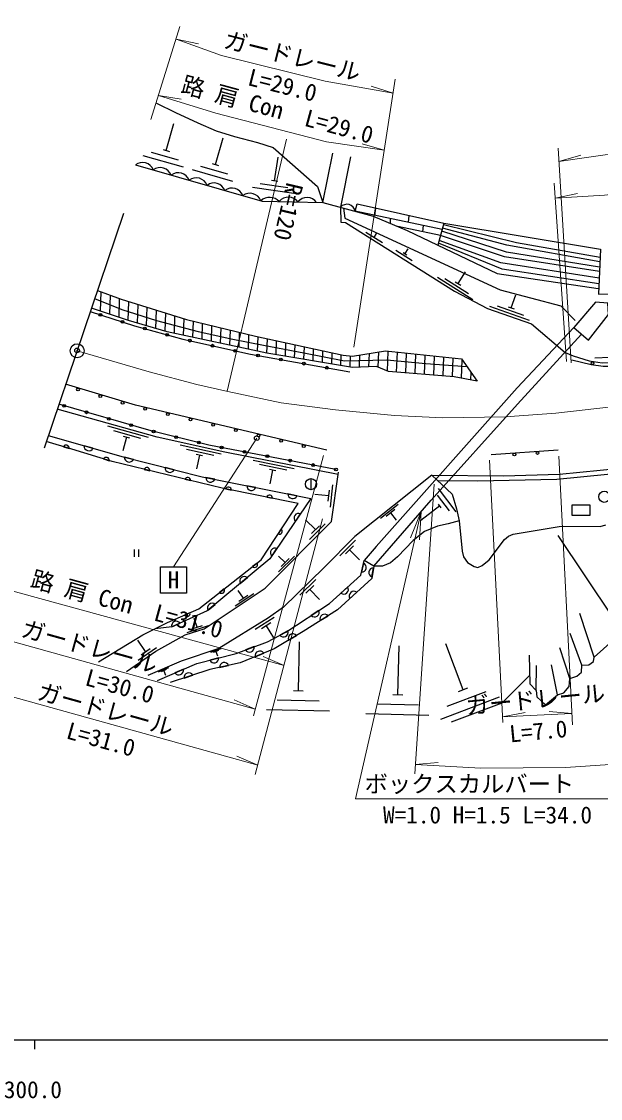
# Model space of a CAD drawing. Units: millimetres, scale not verified. Extents: x 40000 to 680000, y 20000 to 380000.
# Drawn here: x 366626 to 428793, y 198715 to 314361 of the extents above; entities that cross this region are included whole.
import ezdxf
from ezdxf.enums import TextEntityAlignment as Align

# ---------------------------------------------------------------- set-up
doc = ezdxf.new("R2010")
doc.units = ezdxf.units.MM
doc.header["$LTSCALE"] = 1000
doc.header["$PDMODE"] = 32
doc.header["$PDSIZE"] = 500
doc.linetypes.add('CHAIN', pattern=[18.5, 12, -1.5, 3.5, -1.5])
for name, color, linetype, lineweight in [('M-BGD', 7, 'Continuous', 25), ('M-BGD-EXST', 7, 'Continuous', 25), ('M-BMK', 2, 'CHAIN', 13), ('M-BMK-OTRS', 5, 'Continuous', 25), ('M-BMK-SRVR', 3, 'Continuous', 25), ('M-STR-HTXT', 7, 'Continuous', 13), ('M-TTL-BAND', 7, 'Continuous', 25)]:
    doc.layers.add(name, color=color, linetype=linetype, lineweight=lineweight)
doc.layers.add('M-OTRS', color=6, linetype='Continuous')
doc.styles.add('ＭＳ ゴシック', font='')
doc.styles.get('ＭＳ ゴシック').set_extended_font_data('MS Gothic')

# ---------------------------------------------------------------- blocks, each defined once
blk = doc.blocks.new('open_arrow')
at = {"color": 0, "linetype": 'Continuous', "lineweight": -2}
blk.add_lwpolyline([(7.5, 1.25), (0, 0), (7.5, -1.25)], dxfattribs=at)

msp = doc.modelspace()

# ---------------------------------------------------------------- hatches: boundary and pattern name
at = {"layer": 'M-BGD'}
h = msp.add_hatch(dxfattribs=at)
h.set_pattern_fill('USER', color=256, style=0, pattern_type=2)
h.set_pattern_definition([(88, (0, -0), (-999.3908, 34.8995), [])])
h.paths.add_polyline_path([(414454, 277307), (415571, 275758), (413069, 276210), (406017, 276782), (404746, 277332), (402165, 277212), (392959, 278759), (382261, 281032), (378124, 282241), (374129, 283594), (374471, 284604), (374773, 285495), (377321, 284537), (384343, 282382), (391753, 280572), (401168, 278523), (402168, 278428), (405694, 279000), (413855, 278139)])

# ---------------------------------------------------------------- linework, layer by layer
for p, q in [((382161, 300515), (382986, 303399)), ((387449, 299003), (388274, 301887)), ((379668, 299980), (383995, 298742)), ((380554, 300351), (383439, 299526)), ((381825, 300611), (382498, 300419)), ((393799, 297267), (394172, 299789)), ((398975, 294930), (400047, 300236)), ((384956, 298468), (389283, 297230)), ((385842, 298838), (388727, 298013)), ((387113, 299099), (387786, 298906)), ((393453, 297318), (394146, 297216)), ((391425, 296586), (395876, 295929)), ((392241, 296981), (395209, 296543)), ((411800, 292031), (402464, 293986)), ((404570, 293545), (404657, 294336)), ((406214, 293201), (406207, 292699)), ((408186, 292788), (408234, 293543)), ((403604, 291740), (405381, 290620)), ((404492, 291180), (404747, 291584)), ((411617, 291381), (407031, 292351)), ((409716, 291783), (409778, 292454)), ((406804, 289822), (408581, 288702)), ((407597, 289571), (408012, 289309)), ((407805, 289440), (408134, 289962)), ((411278, 286918), (415084, 284518)), ((413501, 286226), (414301, 287495)), ((412072, 286772), (414610, 285172)), ((413205, 286412), (413797, 286039)), ((419212, 283612), (419708, 285027)), ((416890, 283790), (421137, 282301)), ((417697, 283825), (420528, 282832)), ((418882, 283728), (419542, 283496)), ((428192, 278261), (432688, 278442)), ((380242, 269683), (375909, 270900)), ((379438, 269597), (376550, 270408)), ((377913, 269714), (377508, 268269)), ((378250, 269619), (377576, 269808)), ((371131, 268706), (371731, 268529)), ((374297, 268537), (373344, 268807)), ((388057, 267904), (383663, 268875)), ((387260, 267773), (384331, 268421)), ((424241, 268324), (417043, 267849)), ((375434, 267389), (376032, 267204)), ((378635, 267340), (377674, 267583)), ((386073, 267728), (385389, 267880)), ((385731, 267804), (385407, 266339)), ((395911, 266345), (391496, 267217)), ((379791, 266271), (380400, 266124)), ((382998, 266238), (382037, 266481)), ((395117, 266196), (392174, 266778)), ((393930, 266125), (393244, 266260)), ((393587, 266193), (393296, 264721)), ((384165, 265212), (384773, 265064)), ((387376, 265203), (386405, 265397)), ((397705, 265282), (397705, 264082)), ((388542, 264167), (389155, 264046)), ((391789, 264321), (390817, 264515)), ((399565, 262838), (399684, 264032)), ((399804, 262211), (400041, 264599)), ((413306, 261715), (411385, 264212)), ((392956, 263292), (393569, 263170)), ((396201, 263438), (395230, 263633)), ((399624, 263435), (398132, 263583)), ((412582, 261820), (411301, 263485)), ((411687, 262147), (411388, 262535)), ((396029, 260684), (396587, 261502)), ((407054, 262508), (405181, 261008)), ((406711, 261977), (405774, 261227)), ((406243, 261602), (406868, 260822)), ((411537, 262341), (409516, 260786)), ((398184, 259798), (397122, 260856)), ((397550, 258736), (399244, 260436)), ((397761, 259373), (398608, 260223)), ((394521, 259855), (394178, 259332)), ((430137, 250401), (424267, 259166)), ((402478, 258682), (400794, 256973)), ((402271, 258045), (401429, 257190)), ((378723, 257660), (378723, 256877)), ((379190, 257660), (379190, 256877)), ((393495, 256965), (394053, 257783)), ((394938, 256257), (394229, 256962)), ((394232, 255265), (395926, 256965)), ((401850, 257617), (402918, 256564)), ((391926, 256210), (391434, 255823)), ((394514, 255832), (395361, 256682)), ((403345, 256191), (403123, 255225)), ((404256, 254724), (404418, 255701)), ((390111, 254018), (390873, 254652)), ((398235, 254430), (396508, 252764)), ((388389, 253428), (387897, 253042)), ((390445, 252442), (389888, 253273)), ((398012, 253798), (397148, 252965)), ((397580, 253381), (398622, 252302)), ((401652, 253648), (400919, 252981)), ((389560, 251608), (391553, 252944)), ((389947, 252108), (390944, 252776)), ((401885, 252410), (402615, 253080)), ((386650, 251142), (387412, 251776)), ((398563, 251126), (397733, 250584)), ((384714, 250876), (384141, 250626)), ((385481, 249318), (385175, 250270)), ((393757, 250350), (391716, 249088)), ((398696, 250024), (399536, 250549)), ((382751, 249347), (383654, 249756)), ((384400, 248760), (386685, 249494)), ((384910, 249134), (386052, 249501)), ((393404, 249779), (392384, 249148)), ((392894, 249464), (393683, 248188)), ((395226, 248918), (394349, 248456)), ((379953, 246701), (379101, 247936)), ((395291, 247924), (396138, 248438)), ((396359, 242507), (396486, 247756)), ((414051, 242612), (412187, 247520)), ((426806, 245238), (425554, 248635)), ((379135, 245773), (381111, 247135)), ((379459, 246360), (380447, 247042)), ((388038, 246995), (386900, 246615)), ((387785, 246805), (387216, 246615)), ((387500, 246710), (387658, 246236)), ((391607, 247232), (390678, 246886)), ((391716, 246157), (392633, 246532)), ((407037, 242073), (407164, 247321)), ((425505, 243814), (424428, 247112)), ((387799, 246026), (386839, 245777)), ((387900, 245009), (388867, 245223)), ((421878, 242507), (421911, 245226)), ((424163, 242076), (423518, 245292)), ((382403, 244974), (381302, 244496)), ((382167, 244763), (381617, 244524)), ((381892, 244643), (382091, 244185)), ((384003, 244799), (383091, 244410)), ((384073, 243857), (385014, 244168)), ((395834, 242520), (396884, 242495)), ((406512, 242086), (407562, 242060)), ((411642, 239450), (417952, 241848)), ((412321, 240831), (416528, 242430)), ((413561, 242426), (414542, 242799)), ((394084, 241512), (398583, 241403)), ((404762, 241078), (409261, 240969)), ((392934, 240489), (399682, 240326)), ((403612, 240055), (410360, 239892))]:
    msp.add_line(p, q, dxfattribs=at)
for points in [[(381126, 305589), (383150, 304588), (385555, 303486), (387519, 302625), (389503, 302004), (391948, 301383), (393636, 300817), (398425, 296630), (398975, 294930)], [(411990, 292711), (428792, 289922), (428575, 285080), (429756, 285129), (430214, 289802), (439937, 289923), (445192, 290766), (477062, 300687)], [(401954, 299820), (400864, 294419), (400926, 292823), (401400, 292792), (413132, 285394), (416670, 283549), (421381, 281898), (425008, 278822), (425855, 278465), (427598, 277924), (428988, 277693), (431734, 277803), (434782, 278399), (437749, 279436), (442955, 281148)], [(378851, 298970), (392469, 295075), (398973, 294918)], [(398975, 294930), (404393, 293464), (408020, 291934), (417716, 287298), (428539, 285706)], [(401202, 294328), (401325, 293238), (418013, 285547), (424550, 283816), (426081, 282254)], [(402464, 293986), (402659, 294778), (411990, 292711), (411329, 290352)], [(428705, 287988), (418712, 289608), (411750, 291852)], [(428731, 288557), (418755, 290333), (411837, 292165)], [(428751, 289016), (419764, 290586), (411944, 292544)], [(428626, 286207), (418248, 287774), (411392, 290578)], [(428652, 286796), (418109, 288436), (411471, 290857)], [(428684, 287501), (418504, 289107), (411617, 291381)], [(374773, 285495), (377321, 284537), (384343, 282382), (391753, 280572), (401168, 278523), (402168, 278428), (405694, 279000), (413855, 278139), (415571, 275758), (413069, 276210), (406017, 276782), (404746, 277332), (402165, 277212), (392959, 278759), (382261, 281032), (378124, 282241), (374129, 283594)], [(374471, 284604), (377400, 283428), (381109, 282268), (385605, 281088), (389314, 280259), (392616, 279615), (396947, 278787), (401298, 277938), (405864, 278041), (410029, 277627), (414454, 277307)], [(410676, 265665), (418374, 265568), (424405, 265767), (430933, 266390), (439154, 267632), (446458, 269207), (453737, 271207), (462529, 274213), (471959, 277788), (490647, 284836)], [(374004, 283226), (378754, 281698), (383936, 280262), (391220, 278637), (401866, 276753)], [(425922, 281522), (419833, 275041), (404716, 257985), (403414, 256492)], [(404443, 255858), (410618, 262966), (419885, 273288), (426767, 280784)], [(425707, 278023), (427809, 277544), (429076, 277350), (431269, 277361), (433610, 277738), (437173, 278845), (442477, 280627)], [(399396, 268336), (378847, 273182), (371357, 275408)], [(400389, 266264), (386751, 268887), (380535, 270394), (370628, 273256)], [(400633, 265718), (388443, 268126), (381173, 269733), (370454, 272743)], [(369492, 269900), (377547, 267615), (386039, 265470), (397701, 263139), (393285, 256656), (386565, 251072), (382751, 249347), (380987, 249148)], [(374883, 245609), (379635, 248501), (382293, 249818), (385680, 251299), (392354, 256546), (396333, 262622), (388168, 264241), (376349, 267106), (372026, 268443), (369273, 269254)], [(447265, 268933), (442529, 267874), (438510, 267089), (433763, 266245), (429548, 265709), (424091, 265173), (415575, 265021), (411349, 265034)], [(377912, 244565), (381053, 246731), (384197, 248485), (386242, 249142), (392784, 253529), (399901, 260671), (400672, 265985)], [(410676, 265665), (402430, 259061), (399098, 255681), (394755, 251488), (393141, 250322), (387804, 247022), (383783, 245682), (380184, 244119)], [(410676, 265665), (412869, 263610), (413349, 262022), (413625, 260759), (412448, 260425), (411301, 260163), (409891, 259597), (408685, 258638), (407000, 256867), (406230, 256242), (405387, 255879), (404443, 255858), (403414, 256492)], [(413625, 260759), (413944, 257476), (414083, 256884), (414507, 256284), (415239, 255830), (415635, 255742), (416089, 255947), (416835, 256547), (418475, 258728), (418929, 259108), (419412, 259313), (424571, 260166), (428744, 260122), (429352, 260315)], [(381214, 243607), (385444, 245415), (389683, 246515), (393035, 247764), (395004, 248801), (399685, 251859), (403054, 254924), (403414, 256492)], [(404443, 255858), (404230, 254566), (400559, 251190), (396862, 248877), (393749, 246989), (390099, 245495), (386854, 244777), (382597, 243368)], [(428129, 246090), (430809, 248490), (432911, 250053), (438783, 253252), (440397, 253773), (441295, 253769), (443495, 252893), (445434, 251788), (445689, 251103), (446587, 246750), (443454, 244868), (447859, 246353), (452471, 249011), (447790, 247389), (447151, 251741), (449881, 251711), (452143, 252535), (455179, 254031), (455962, 250658), (457793, 248483)], [(421133, 246330), (421199, 243235), (421878, 242507), (421944, 241861), (422905, 240968), (424163, 242076), (424875, 242291), (425438, 242970), (425505, 243814), (426250, 244079), (426746, 244493), (426796, 245237), (427558, 245270), (428038, 245635), (428129, 246090), (426564, 250803)], [(412800, 239153), (418242, 241188), (421180, 244121)]]:
    msp.add_lwpolyline(points, dxfattribs=at)
for points in [[(425922, 281522), (427494, 280148), (429668, 282897), (429577, 284101), (428261, 284215)], [(425757, 262451), (427647, 262451), (427647, 261305), (425757, 261305)]]:
    msp.add_lwpolyline(points, close=True, dxfattribs=at)
for centre, radius in [((375090, 282876), 150), ((377470, 282111), 150), ((379863, 281390), 150), ((382273, 280723), 150), ((384691, 280093), 150), ((387131, 279549), 150), ((389571, 279004), 150), ((392019, 278495), 150), ((394480, 278060), 150), ((396942, 277624), 150), ((427932, 277676), 150), ((399404, 277189), 150), ((372690, 274856), 150), ((375086, 274143), 150), ((371201, 273090), 150), ((377482, 273431), 150), ((379895, 272781), 150), ((373602, 272397), 150), ((376004, 271703), 150), ((382329, 272207), 150), ((384762, 271633), 150), ((378406, 271009), 150), ((387195, 271059), 150), ((389628, 270485), 150), ((380811, 270327), 150), ((383241, 269738), 150), ((392062, 269912), 150), ((394495, 269338), 150), ((385670, 269149), 150), ((388114, 268625), 150), ((390569, 268153), 150), ((396928, 268764), 150), ((393024, 267680), 150), ((395479, 267208), 150), ((419548, 267864), 150), ((422042, 268029), 150), ((397934, 266736), 150), ((400389, 266264), 150), ((397705, 264682), 600), ((429206, 263327), 600)]:
    msp.add_circle(centre, radius, dxfattribs=at)
for centre, radius, start, end in [((379606, 297974), 1250, 20.90964, 127.16984), ((381529, 297424), 1250, 20.90964, 127.16984), ((383452, 296874), 1250, 20.90964, 127.16984), ((385375, 296324), 1250, 20.90964, 127.16984), ((387298, 295774), 1250, 20.90964, 127.16984), ((389221, 295224), 1250, 20.90964, 127.16984), ((391144, 294674), 1250, 20.90964, 127.16984), ((393262, 294045), 1435, 43.3937, 131.47011), ((395286, 294257), 1250, 35.48657, 141.74678), ((397286, 294209), 1250, 35.48657, 141.74678), ((401557, 293814), 920, 10.34086, 138.84223), ((371416, 268566), 318, 353.463, 153.68073), ((373848, 268766), 505, 175.33834, 332.99653), ((375717, 267244), 318, 352.70794, 152.92567), ((378179, 267557), 505, 176.99534, 334.65353), ((380083, 266145), 318, 356.26841, 156.48614), ((382542, 266454), 505, 176.99534, 334.65353), ((384456, 265085), 318, 356.26841, 156.48614), ((386910, 265396), 505, 179.86477, 337.52296), ((388838, 264053), 318, 358.67354, 158.89127), ((391322, 264514), 505, 179.86477, 337.52296), ((393252, 263178), 318, 358.67354, 158.89127), ((395735, 263632), 505, 179.86477, 337.52296), ((396389, 261038), 505, 66.90594, 224.56413), ((394304, 259624), 318, 246.67343, 46.89117), ((393855, 257319), 505, 66.90594, 224.56413), ((391647, 256059), 318, 228.06577, 28.2835), ((403139, 255730), 505, 268.27619, 65.93438), ((404433, 255196), 505, 91.79651, 249.4547), ((390555, 254260), 505, 50.90004, 208.55823), ((388109, 253278), 318, 228.06577, 28.2835), ((401220, 253387), 505, 233.46279, 31.12098), ((402316, 252673), 505, 53.77901, 211.4372), ((387094, 251384), 505, 50.90004, 208.55823), ((398094, 250937), 505, 224.31814, 21.97633), ((383243, 249462), 505, 35.4952, 193.1534), ((384405, 250801), 318, 213.5095, 13.72724), ((399167, 250204), 505, 43.19984, 200.85803), ((394742, 248774), 505, 218.94899, 16.60718), ((395765, 248097), 505, 42.40856, 200.06675), ((391108, 247150), 505, 211.6174, 9.27559), ((392212, 246254), 505, 33.42791, 191.0861), ((387294, 245996), 505, 205.70842, 3.36661), ((388404, 245020), 505, 23.64365, 181.30184), ((383509, 244695), 505, 214.31515, 11.97334), ((384574, 243920), 505, 29.48941, 187.1476)]:
    msp.add_arc(centre, radius, start, end, dxfattribs=at)
at = {"layer": 'M-BGD-EXST'}
msp.add_lwpolyline([(381539, 255801), (384351, 255801), (384351, 252989), (381539, 252989)], close=True, dxfattribs=at)
msp.add_circle((391887, 269619), 250, dxfattribs=at)
at = {"layer": 'M-BMK'}
msp.add_lwpolyline([(372597, 279010), (380343, 276757), (385441, 275382), (388796, 274644), (394522, 273415), (400340, 272656), (406663, 272066), (411849, 271813), (418605, 271895), (424008, 272292), (429989, 272994), (437407, 274184), (443347, 275382), (448790, 276733), (454509, 278466), (461284, 280750), (465797, 282444), (469357, 283810), (499077, 295244), (524659, 305026), (550138, 315002), (554309, 316839), (559542, 319390), (561927, 320673)], dxfattribs=at)
at = {"layer": 'M-BMK-OTRS'}
msp.add_line((377573, 293764), (369040, 268565), dxfattribs=at)
at = {"layer": 'M-BMK-SRVR'}
msp.add_circle((372597, 279010), 750, dxfattribs=at)
msp.add_circle((372597, 279010), 750, dxfattribs=at)
at = {"layer": 'M-OTRS'}
msp.add_point((372588, 279043), dxfattribs=at)
at = {"layer": 'M-STR-HTXT'}
for p, q in [((380516, 303838), (383642, 313837)), ((383213, 312466), (385618, 311973)), ((406748, 308156), (402310, 279389)), ((406516, 306653), (404185, 307423)), ((381348, 306407), (383772, 306018)), ((388709, 274663), (395074, 301721)), ((405576, 300559), (403216, 301234)), ((425650, 277698), (424249, 300764)), ((424337, 299320), (426693, 300008)), ((425133, 277870), (423815, 296999)), ((423924, 295407), (426333, 295883)), ((391887, 269619), (382945, 255801)), ((399065, 267748), (391522, 239815)), ((416893, 267251), (418315, 239081)), ((424338, 267680), (425775, 238849)), ((410931, 264675), (408842, 233592)), ((398953, 260949), (391730, 233516)), ((364110, 253623), (394812, 245220)), ((391716, 240532), (362503, 248675)), ((394812, 245220), (392557, 246192)), ((360729, 243210), (391989, 234498)), ((391716, 240532), (389466, 241513)), ((418284, 239688), (420695, 240150)), ((418284, 239688), (425714, 240058)), ((425714, 240058), (423269, 240278)), ((391989, 234498), (389739, 235480)), ((408909, 234578), (411355, 234786))]:
    msp.add_line(p, q, dxfattribs=at)
for points in [[(424337, 299320), (431271, 300328), (433933, 300885), (437376, 301639), (442502, 303071), (447184, 304615), (549950, 344986)], [(551747, 341346), (453735, 302256), (445618, 299468), (440675, 298005), (436610, 296939), (433635, 296394), (431825, 295998), (429222, 295700), (423924, 295407)], [(383213, 312466), (388098, 310727), (399237, 307974), (406516, 306653)], [(381322, 306415), (387504, 304511), (399358, 301430), (405576, 300559)], [(409546, 261732), (402497, 230892), (432240, 230892)], [(408909, 234578), (415961, 234192), (425052, 234256), (435174, 234933), (444823, 236193), (458688, 239171), (469584, 242322), (502069, 254657)]]:
    msp.add_lwpolyline(points, dxfattribs=at)
at = {"layer": 'M-TTL-BAND'}
for p, q in [((40000, 205000), (579000, 205000)), ((368000, 205000), (368000, 204000))]:
    msp.add_line(p, q, dxfattribs=at)

# ---------------------------------------------------------------- block references
at = {"layer": 'M-STR-HTXT', "xscale": 400, "yscale": 400, "rotation": 257.1}
msp.add_blockref('open_arrow', (409546, 261732), dxfattribs=at)

# ---------------------------------------------------------------- texts
at = {"layer": 'M-BGD-EXST', "style": 'ＭＳ ゴシック'}
msp.add_text('H', height=1833, dxfattribs=at).set_placement((382945, 254395), align=Align.MIDDLE_CENTER)
at = {"layer": 'M-STR-HTXT', "style": 'ＭＳ ゴシック'}
for s, rotation, p in [('ガードレール', 345.877, (395356, 309230)), ('L=29.0', 345.877, (394299, 306112)), ('路 肩 Con  L=29.0', 344.785, (393723, 303482)), ('R=120', 256.763, (393855, 294270)), ('路 肩 Con  L=31.0', 344.693, (377556, 250372)), ('ガードレール', 344.424, (373541, 245833)), ('L=30.0', 344.424, (376794, 241584)), ('ガードレール', 344.428, (375271, 239082)), ('ガードレール', 5.466, (421954, 240110)), ('L=31.0', 344.428, (374772, 235869)), ('L=7.0', 5.466, (422260, 236692))]:
    msp.add_text(s, height=1833, rotation=rotation, dxfattribs=at).set_placement(p, align=Align.BOTTOM_CENTER)
msp.add_text('ボックスカルバート', height=1833, dxfattribs=at).set_placement((403470, 231027), align=Align.BOTTOM_LEFT)
msp.add_text('W=1.0 H=1.5 L=34.0', height=1833, dxfattribs=at).set_placement((416666, 227696), align=Align.BOTTOM_CENTER)
at = {"layer": 'M-TTL-BAND', "style": 'ＭＳ ゴシック'}
msp.add_text('300.0', height=1833, dxfattribs=at).set_placement((367844, 198195), align=Align.BOTTOM_CENTER)

doc.saveas('drawing.dxf')
